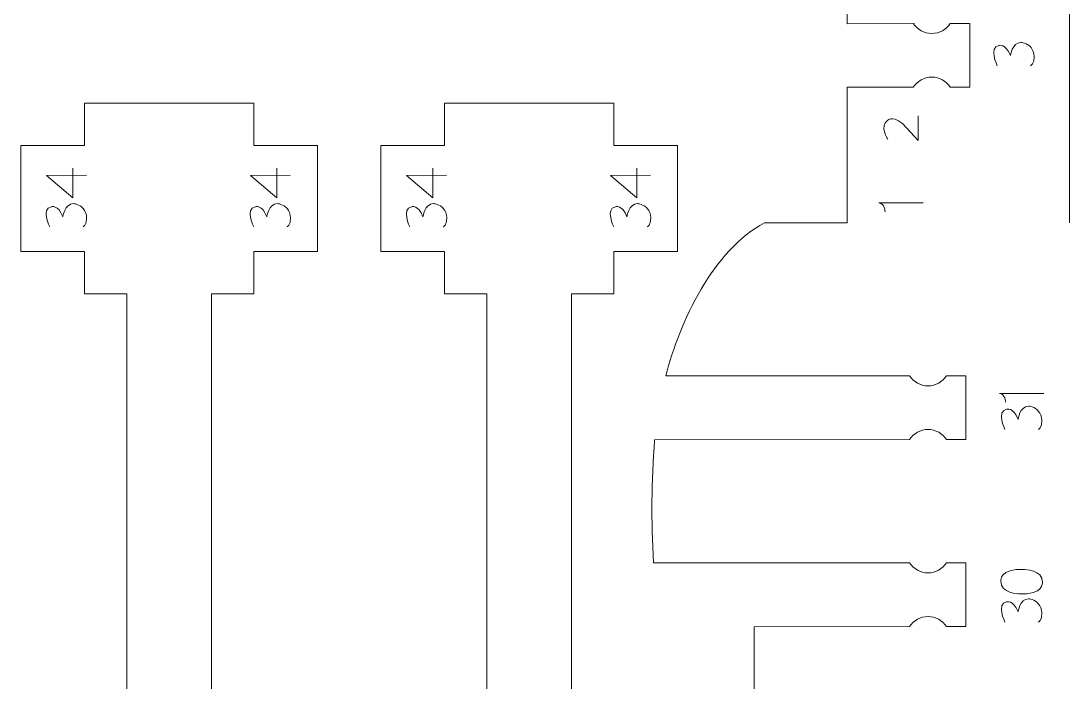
# Model space of a CAD drawing. Header units: centimetres. Extents: x -25 to 25, y -32.5 to 32.5.
# Drawn here: x -13.932 to -9.012, y -3.124 to -0.001 of the extents above; entities that cross this region are included whole.
import ezdxf

# ---------------------------------------------------------------- set-up
doc = ezdxf.new("R2010")
doc.units = ezdxf.units.CM
doc.header["$MEASUREMENT"] = 0
doc.layers.add('Capa 1', color=7, linetype='Continuous')

msp = doc.modelspace()

# ---------------------------------------------------------------- linework, layer by layer
at = {"layer": 'Capa 1', "color": 250, "lineweight": 9}
for points, knots in [([(-8.9816, -0.95503), (-8.9816, -0.95503), (-8.98157, 0.12585), (-8.98157, 0.12585), (-8.98157, 0.12585), (-8.98157, 0.12585), (-9.00809, 0.28517), (-9.16262, 0.28517), (-9.16262, 0.28517), (-9.16262, 0.28517), (-10.03175, 0.28533), (-10.03175, 0.28533), (-10.03175, 0.28533), (-10.03175, 0.28533), (-10.03175, -0.01488), (-10.03175, -0.01488), (-10.03175, -0.01488), (-10.03175, -0.01488), (-9.71323, -0.01349), (-9.71323, -0.01349)], [0, 0, 0, 0, 0.1666667, 0.1666667, 0.1666667, 0.1666667, 0.3333333, 0.3333333, 0.3333333, 0.3333333, 0.5, 0.5, 0.5, 0.5, 0.6666667, 0.6666667, 0.6666667, 0.6666667, 1, 1, 1, 1]), ([(-9.54443, -0.01349), (-9.56286, -0.04219), (-9.59506, -0.06121), (-9.63169, -0.06121), (-9.63169, -0.06121), (-9.66832, -0.06121), (-9.70052, -0.04219), (-9.71894, -0.01349)], [0, 0, 0, 0, 0.3333333, 0.3333333, 0.3333333, 0.3333333, 1, 1, 1, 1]), ([(-9.54443, -0.31483), (-9.54443, -0.31483), (-9.45283, -0.31494), (-9.45283, -0.31494), (-9.45283, -0.31494), (-9.45283, -0.31494), (-9.45283, -0.01349), (-9.45283, -0.01349), (-9.45283, -0.01349), (-9.45283, -0.01349), (-9.54445, -0.01349), (-9.54445, -0.01349)], [0, 0, 0, 0, 0.25, 0.25, 0.25, 0.25, 0.5, 0.5, 0.5, 0.5, 1, 1, 1, 1]), ([(-9.54443, -0.31483), (-9.56286, -0.28613), (-9.59506, -0.26711), (-9.63169, -0.26711), (-9.63169, -0.26711), (-9.66832, -0.26711), (-9.70052, -0.28613), (-9.71894, -0.31483)], [0, 0, 0, 0, 0.3333333, 0.3333333, 0.3333333, 0.3333333, 1, 1, 1, 1]), ([(-9.71894, -0.31483), (-9.71894, -0.31483), (-10.03175, -0.31494), (-10.03175, -0.31494), (-10.03175, -0.31494), (-10.03175, -0.31494), (-10.03175, -0.95503), (-10.03175, -0.95503)], [0, 0, 0, 0, 0.3333333, 0.3333333, 0.3333333, 0.3333333, 1, 1, 1, 1]), ([(-9.73673, -1.67717), (-9.73673, -1.67717), (-10.88783, -1.67717), (-10.88783, -1.67717), (-10.88783, -1.67717), (-10.82151, -1.42357), (-10.66397, -1.0828), (-10.42083, -0.95503), (-10.42083, -0.95503), (-10.42083, -0.95503), (-10.03175, -0.95503), (-10.03175, -0.95503)], [0, 0, 0, 0, 0.25, 0.25, 0.25, 0.25, 0.5, 0.5, 0.5, 0.5, 1, 1, 1, 1]), ([(-9.56222, -1.67717), (-9.58065, -1.70587), (-9.61284, -1.72489), (-9.64948, -1.72489), (-9.64948, -1.72489), (-9.68611, -1.72489), (-9.71831, -1.70587), (-9.73673, -1.67717)], [0, 0, 0, 0, 0.3333333, 0.3333333, 0.3333333, 0.3333333, 1, 1, 1, 1]), ([(-9.56221, -1.97851), (-9.56221, -1.97851), (-9.47061, -1.97862), (-9.47061, -1.97862), (-9.47061, -1.97862), (-9.47061, -1.97862), (-9.47061, -1.67717), (-9.47061, -1.67717), (-9.47061, -1.67717), (-9.47061, -1.67717), (-9.56223, -1.67717), (-9.56223, -1.67717)], [0, 0, 0, 0, 0.25, 0.25, 0.25, 0.25, 0.5, 0.5, 0.5, 0.5, 1, 1, 1, 1]), ([(-9.56222, -1.97851), (-9.58065, -1.94981), (-9.61284, -1.93079), (-9.64948, -1.93079), (-9.64948, -1.93079), (-9.68611, -1.93079), (-9.71831, -1.94981), (-9.73673, -1.97851)], [0, 0, 0, 0, 0.3333333, 0.3333333, 0.3333333, 0.3333333, 1, 1, 1, 1]), ([(-9.73673, -2.56016), (-9.73673, -2.56016), (-10.94539, -2.56016), (-10.94539, -2.56016), (-10.94539, -2.56016), (-10.95691, -2.35879), (-10.95533, -2.1801), (-10.94006, -1.98011), (-10.94006, -1.98011), (-10.94006, -1.98011), (-9.73673, -1.97851), (-9.73673, -1.97851)], [0, 0, 0, 0, 0.25, 0.25, 0.25, 0.25, 0.5, 0.5, 0.5, 0.5, 1, 1, 1, 1]), ([(-9.56222, -2.56016), (-9.58065, -2.58886), (-9.61284, -2.60788), (-9.64948, -2.60788), (-9.64948, -2.60788), (-9.68611, -2.60788), (-9.71831, -2.58886), (-9.73673, -2.56016)], [0, 0, 0, 0, 0.3333333, 0.3333333, 0.3333333, 0.3333333, 1, 1, 1, 1]), ([(-9.56221, -2.8615), (-9.56221, -2.8615), (-9.47061, -2.86161), (-9.47061, -2.86161), (-9.47061, -2.86161), (-9.47061, -2.86161), (-9.47061, -2.56016), (-9.47061, -2.56016), (-9.47061, -2.56016), (-9.47061, -2.56016), (-9.56223, -2.56016), (-9.56223, -2.56016)], [0, 0, 0, 0, 0.25, 0.25, 0.25, 0.25, 0.5, 0.5, 0.5, 0.5, 1, 1, 1, 1]), ([(-9.56222, -2.8615), (-9.58065, -2.8328), (-9.61284, -2.81378), (-9.64948, -2.81378), (-9.64948, -2.81378), (-9.68611, -2.81378), (-9.71831, -2.8328), (-9.73673, -2.8615)], [0, 0, 0, 0, 0.3333333, 0.3333333, 0.3333333, 0.3333333, 1, 1, 1, 1]), ([(-9.73673, -4.94256), (-9.73673, -4.94256), (-10.47005, -4.94256), (-10.47005, -4.94256), (-10.47005, -4.94256), (-10.47005, -4.94256), (-10.47005, -3.90283), (-10.47005, -3.90283), (-10.47005, -3.90283), (-10.47005, -3.90283), (-10.47005, -2.8631), (-10.47005, -2.8631), (-10.47005, -2.8631), (-10.47005, -2.8631), (-9.73673, -2.8615), (-9.73673, -2.8615)], [0, 0, 0, 0, 0.2, 0.2, 0.2, 0.2, 0.4, 0.4, 0.4, 0.4, 0.6, 0.6, 0.6, 0.6, 1, 1, 1, 1])]:
    msp.add_open_spline(points, degree=3, knots=knots, dxfattribs=at)
at = {"layer": 'Capa 1', "color": 22, "lineweight": 5}
for points, knots in [([(-9.1657, -0.21308), (-9.1657, -0.21308), (-9.14722, -0.20585), (-9.14842, -0.1698), (-9.14842, -0.1698), (-9.14904, -0.15109), (-9.15573, -0.13769), (-9.16338, -0.12797), (-9.16338, -0.12797), (-9.18208, -0.10427), (-9.21112, -0.10305), (-9.21112, -0.10305), (-9.21112, -0.10305), (-9.25283, -0.10427), (-9.26087, -0.16549), (-9.26087, -0.16549), (-9.26087, -0.16549), (-9.28316, -0.10553), (-9.31529, -0.1179), (-9.31529, -0.1179), (-9.31529, -0.1179), (-9.36472, -0.12654), (-9.32273, -0.21308), (-9.32273, -0.21308)], [0, 0, 0, 0, 0.1428571, 0.1428571, 0.1428571, 0.1428571, 0.2857143, 0.2857143, 0.2857143, 0.2857143, 0.4285714, 0.4285714, 0.4285714, 0.4285714, 0.5714286, 0.5714286, 0.5714286, 0.5714286, 0.7142857, 0.7142857, 0.7142857, 0.7142857, 1, 1, 1, 1]), ([(-9.83996, -0.55982), (-9.83996, -0.55982), (-9.88077, -0.49799), (-9.83996, -0.47083), (-9.83996, -0.47083), (-9.83996, -0.47083), (-9.80906, -0.43991), (-9.74972, -0.5079)], [0, 0, 0, 0, 0.3333333, 0.3333333, 0.3333333, 0.3333333, 1, 1, 1, 1]), ([(-9.74972, -0.5079), (-9.74972, -0.5079), (-9.69534, -0.56598), (-9.69534, -0.56598), (-9.69534, -0.56598), (-9.69534, -0.56598), (-9.69534, -0.45066), (-9.69534, -0.45066)], [0, 0, 0, 0, 0.3333333, 0.3333333, 0.3333333, 0.3333333, 1, 1, 1, 1]), ([(-13.68702, -0.69714), (-13.68702, -0.69714), (-13.68702, -0.8368), (-13.68702, -0.8368), (-13.68702, -0.8368), (-13.68702, -0.8368), (-13.81063, -0.73175), (-13.81063, -0.73175), (-13.81063, -0.73175), (-13.81063, -0.73175), (-13.62272, -0.73054), (-13.62272, -0.73054)], [0, 0, 0, 0, 0.25, 0.25, 0.25, 0.25, 0.5, 0.5, 0.5, 0.5, 1, 1, 1, 1]), ([(-12.7242, -0.69714), (-12.7242, -0.69714), (-12.7242, -0.8368), (-12.7242, -0.8368), (-12.7242, -0.8368), (-12.7242, -0.8368), (-12.84781, -0.73175), (-12.84781, -0.73175), (-12.84781, -0.73175), (-12.84781, -0.73175), (-12.6599, -0.73054), (-12.6599, -0.73054)], [0, 0, 0, 0, 0.25, 0.25, 0.25, 0.25, 0.5, 0.5, 0.5, 0.5, 1, 1, 1, 1]), ([(-11.98702, -0.69714), (-11.98702, -0.69714), (-11.98702, -0.8368), (-11.98702, -0.8368), (-11.98702, -0.8368), (-11.98702, -0.8368), (-12.11063, -0.73175), (-12.11063, -0.73175), (-12.11063, -0.73175), (-12.11063, -0.73175), (-11.92272, -0.73054), (-11.92272, -0.73054)], [0, 0, 0, 0, 0.25, 0.25, 0.25, 0.25, 0.5, 0.5, 0.5, 0.5, 1, 1, 1, 1]), ([(-11.0242, -0.69714), (-11.0242, -0.69714), (-11.0242, -0.8368), (-11.0242, -0.8368), (-11.0242, -0.8368), (-11.0242, -0.8368), (-11.14781, -0.73175), (-11.14781, -0.73175), (-11.14781, -0.73175), (-11.14781, -0.73175), (-10.9599, -0.73054), (-10.9599, -0.73054)], [0, 0, 0, 0, 0.25, 0.25, 0.25, 0.25, 0.5, 0.5, 0.5, 0.5, 1, 1, 1, 1]), ([(-13.63851, -0.97448), (-13.63851, -0.97448), (-13.62003, -0.96725), (-13.62123, -0.9312), (-13.62123, -0.9312), (-13.62185, -0.91249), (-13.62854, -0.89909), (-13.63619, -0.88937), (-13.63619, -0.88937), (-13.65489, -0.86567), (-13.68393, -0.86445), (-13.68393, -0.86445), (-13.68393, -0.86445), (-13.72564, -0.86567), (-13.73368, -0.92689), (-13.73368, -0.92689), (-13.73368, -0.92689), (-13.75597, -0.86693), (-13.7881, -0.8793), (-13.7881, -0.8793), (-13.7881, -0.8793), (-13.83753, -0.88794), (-13.79554, -0.97448), (-13.79554, -0.97448)], [0, 0, 0, 0, 0.1428571, 0.1428571, 0.1428571, 0.1428571, 0.2857143, 0.2857143, 0.2857143, 0.2857143, 0.4285714, 0.4285714, 0.4285714, 0.4285714, 0.5714286, 0.5714286, 0.5714286, 0.5714286, 0.7142857, 0.7142857, 0.7142857, 0.7142857, 1, 1, 1, 1]), ([(-12.67569, -0.97448), (-12.67569, -0.97448), (-12.65721, -0.96725), (-12.65841, -0.9312), (-12.65841, -0.9312), (-12.65903, -0.91249), (-12.66572, -0.89909), (-12.67337, -0.88937), (-12.67337, -0.88937), (-12.69207, -0.86567), (-12.72111, -0.86445), (-12.72111, -0.86445), (-12.72111, -0.86445), (-12.76282, -0.86567), (-12.77086, -0.92689), (-12.77086, -0.92689), (-12.77086, -0.92689), (-12.79315, -0.86693), (-12.82528, -0.8793), (-12.82528, -0.8793), (-12.82528, -0.8793), (-12.87471, -0.88794), (-12.83272, -0.97448), (-12.83272, -0.97448)], [0, 0, 0, 0, 0.1428571, 0.1428571, 0.1428571, 0.1428571, 0.2857143, 0.2857143, 0.2857143, 0.2857143, 0.4285714, 0.4285714, 0.4285714, 0.4285714, 0.5714286, 0.5714286, 0.5714286, 0.5714286, 0.7142857, 0.7142857, 0.7142857, 0.7142857, 1, 1, 1, 1]), ([(-11.93851, -0.97448), (-11.93851, -0.97448), (-11.92003, -0.96725), (-11.92123, -0.9312), (-11.92123, -0.9312), (-11.92185, -0.91249), (-11.92854, -0.89909), (-11.93619, -0.88937), (-11.93619, -0.88937), (-11.95489, -0.86567), (-11.98393, -0.86445), (-11.98393, -0.86445), (-11.98393, -0.86445), (-12.02564, -0.86567), (-12.03368, -0.92689), (-12.03368, -0.92689), (-12.03368, -0.92689), (-12.05597, -0.86693), (-12.0881, -0.8793), (-12.0881, -0.8793), (-12.0881, -0.8793), (-12.13753, -0.88794), (-12.09554, -0.97448), (-12.09554, -0.97448)], [0, 0, 0, 0, 0.1428571, 0.1428571, 0.1428571, 0.1428571, 0.2857143, 0.2857143, 0.2857143, 0.2857143, 0.4285714, 0.4285714, 0.4285714, 0.4285714, 0.5714286, 0.5714286, 0.5714286, 0.5714286, 0.7142857, 0.7142857, 0.7142857, 0.7142857, 1, 1, 1, 1]), ([(-10.97569, -0.97448), (-10.97569, -0.97448), (-10.95721, -0.96725), (-10.95841, -0.9312), (-10.95841, -0.9312), (-10.95903, -0.91249), (-10.96572, -0.89909), (-10.97337, -0.88937), (-10.97337, -0.88937), (-10.99207, -0.86567), (-11.02111, -0.86445), (-11.02111, -0.86445), (-11.02111, -0.86445), (-11.06282, -0.86567), (-11.07086, -0.92689), (-11.07086, -0.92689), (-11.07086, -0.92689), (-11.09315, -0.86693), (-11.12528, -0.8793), (-11.12528, -0.8793), (-11.12528, -0.8793), (-11.17471, -0.88794), (-11.13272, -0.97448), (-11.13272, -0.97448)], [0, 0, 0, 0, 0.1428571, 0.1428571, 0.1428571, 0.1428571, 0.2857143, 0.2857143, 0.2857143, 0.2857143, 0.4285714, 0.4285714, 0.4285714, 0.4285714, 0.5714286, 0.5714286, 0.5714286, 0.5714286, 0.7142857, 0.7142857, 0.7142857, 0.7142857, 1, 1, 1, 1]), ([(-9.12954, -1.93075), (-9.12954, -1.93075), (-9.11106, -1.92352), (-9.11226, -1.88747), (-9.11226, -1.88747), (-9.11288, -1.86876), (-9.11957, -1.85536), (-9.12722, -1.84564), (-9.12722, -1.84564), (-9.14592, -1.82194), (-9.17496, -1.82072), (-9.17496, -1.82072), (-9.17496, -1.82072), (-9.21667, -1.82194), (-9.22471, -1.88316), (-9.22471, -1.88316), (-9.22471, -1.88316), (-9.247, -1.8232), (-9.27913, -1.83557), (-9.27913, -1.83557), (-9.27913, -1.83557), (-9.32856, -1.84421), (-9.28657, -1.93075), (-9.28657, -1.93075)], [0, 0, 0, 0, 0.1428571, 0.1428571, 0.1428571, 0.1428571, 0.2857143, 0.2857143, 0.2857143, 0.2857143, 0.4285714, 0.4285714, 0.4285714, 0.4285714, 0.5714286, 0.5714286, 0.5714286, 0.5714286, 0.7142857, 0.7142857, 0.7142857, 0.7142857, 1, 1, 1, 1]), ([(-9.30561, -2.64573), (-9.30561, -2.64573), (-9.31326, -2.58606), (-9.19642, -2.59205), (-9.19642, -2.59205), (-9.19642, -2.59205), (-9.10737, -2.59209), (-9.10961, -2.65305)], [0, 0, 0, 0, 0.3333333, 0.3333333, 0.3333333, 0.3333333, 1, 1, 1, 1]), ([(-9.10983, -2.65305), (-9.10983, -2.65305), (-9.10214, -2.71267), (-9.21904, -2.70666), (-9.21904, -2.70666), (-9.21904, -2.70666), (-9.3081, -2.70666), (-9.3058, -2.64573)], [0, 0, 0, 0, 0.3333333, 0.3333333, 0.3333333, 0.3333333, 1, 1, 1, 1]), ([(-9.12954, -2.84014), (-9.12954, -2.84014), (-9.11106, -2.83291), (-9.11226, -2.79686), (-9.11226, -2.79686), (-9.11288, -2.77815), (-9.11957, -2.76475), (-9.12722, -2.75503), (-9.12722, -2.75503), (-9.14592, -2.73133), (-9.17496, -2.73011), (-9.17496, -2.73011), (-9.17496, -2.73011), (-9.21667, -2.73133), (-9.22471, -2.79255), (-9.22471, -2.79255), (-9.22471, -2.79255), (-9.247, -2.73259), (-9.27913, -2.74496), (-9.27913, -2.74496), (-9.27913, -2.74496), (-9.32856, -2.7536), (-9.28657, -2.84014), (-9.28657, -2.84014)], [0, 0, 0, 0, 0.1428571, 0.1428571, 0.1428571, 0.1428571, 0.2857143, 0.2857143, 0.2857143, 0.2857143, 0.4285714, 0.4285714, 0.4285714, 0.4285714, 0.5714286, 0.5714286, 0.5714286, 0.5714286, 0.7142857, 0.7142857, 0.7142857, 0.7142857, 1, 1, 1, 1])]:
    msp.add_open_spline(points, degree=3, knots=knots, dxfattribs=at)
at = {"layer": 'Capa 1', "color": 250, "lineweight": 20}
for points in [[(-12.83192, -6.6899), (-12.83192, -6.6899), (-12.53192, -6.6899), (-12.53192, -6.6899), (-12.53192, -6.6899), (-12.53192, -6.6899), (-12.53192, -7.1899), (-12.53192, -7.1899), (-12.53192, -7.1899), (-12.53192, -7.1899), (-12.83192, -7.1899), (-12.83192, -7.1899), (-12.83192, -7.1899), (-12.83192, -7.1899), (-12.83192, -7.3899), (-12.83192, -7.3899), (-12.83192, -7.3899), (-13.2525, -7.3899), (-13.21136, -7.3899), (-13.63192, -7.3899), (-13.63192, -7.3899), (-13.63192, -7.3899), (-13.63192, -7.1899), (-13.63192, -7.1899), (-13.63192, -7.1899), (-13.63192, -7.1899), (-13.93192, -7.1899), (-13.93192, -7.1899), (-13.93192, -7.1899), (-13.93192, -7.1899), (-13.93192, -6.6899), (-13.93192, -6.6899), (-13.93192, -6.6899), (-13.93192, -6.6899), (-13.63192, -6.6899), (-13.63192, -6.6899), (-13.63192, -6.6899), (-13.63192, -6.6899), (-13.63192, -6.4899), (-13.63192, -6.4899), (-13.63192, -6.4899), (-13.63192, -6.4899), (-13.43192, -6.4899), (-13.43192, -6.4899), (-13.43192, -6.4899), (-13.43192, -6.4899), (-13.43192, -4.3399), (-13.43192, -4.3399), (-13.43192, -4.3399), (-13.43192, -4.3399), (-13.63192, -4.3399), (-13.63192, -4.3399), (-13.63192, -4.3399), (-13.63192, -4.3399), (-13.63192, -4.1399), (-13.63192, -4.1399), (-13.63192, -4.1399), (-13.63192, -4.1399), (-13.93192, -4.1399), (-13.93192, -4.1399), (-13.93192, -4.1399), (-13.93192, -4.1399), (-13.93192, -3.6399), (-13.93192, -3.6399), (-13.93192, -3.6399), (-13.93192, -3.6399), (-13.63192, -3.6399), (-13.63192, -3.6399), (-13.63192, -3.6399), (-13.63192, -3.6399), (-13.63192, -3.4399), (-13.63192, -3.4399), (-13.63192, -3.4399), (-13.63192, -3.4399), (-13.43192, -3.4399), (-13.43192, -3.4399), (-13.43192, -3.4399), (-13.43192, -3.4399), (-13.43192, -1.2899), (-13.43192, -1.2899), (-13.43192, -1.2899), (-13.43192, -1.2899), (-13.63192, -1.2899), (-13.63192, -1.2899), (-13.63192, -1.2899), (-13.63192, -1.2899), (-13.63192, -1.0899), (-13.63192, -1.0899), (-13.63192, -1.0899), (-13.63192, -1.0899), (-13.93192, -1.0899), (-13.93192, -1.0899), (-13.93192, -1.0899), (-13.93192, -1.0899), (-13.93192, -0.5899), (-13.93192, -0.5899), (-13.93192, -0.5899), (-13.93192, -0.5899), (-13.63192, -0.5899), (-13.63192, -0.5899), (-13.63192, -0.5899), (-13.63192, -0.5899), (-13.63192, -0.3899), (-13.63192, -0.3899), (-13.63192, -0.3899), (-13.21136, -0.3899), (-13.2525, -0.3899), (-12.83192, -0.3899), (-12.83192, -0.3899), (-12.83192, -0.3899), (-12.83192, -0.5899), (-12.83192, -0.5899), (-12.83192, -0.5899), (-12.83192, -0.5899), (-12.53192, -0.5899), (-12.53192, -0.5899), (-12.53192, -0.5899), (-12.53192, -0.5899), (-12.53192, -1.0899), (-12.53192, -1.0899), (-12.53192, -1.0899), (-12.53192, -1.0899), (-12.83192, -1.0899), (-12.83192, -1.0899), (-12.83192, -1.0899), (-12.83192, -1.0899), (-12.83192, -1.2899), (-12.83192, -1.2899), (-12.83192, -1.2899), (-12.83192, -1.2899), (-13.03192, -1.2899), (-13.03192, -1.2899), (-13.03192, -1.2899), (-13.03192, -1.2899), (-13.03192, -3.4399), (-13.03192, -3.4399), (-13.03192, -3.4399), (-13.03192, -3.4399), (-12.83192, -3.4399), (-12.83192, -3.4399), (-12.83192, -3.4399), (-12.83192, -3.4399), (-12.83192, -3.6399), (-12.83192, -3.6399), (-12.83192, -3.6399), (-12.83192, -3.6399), (-12.53192, -3.6399), (-12.53192, -3.6399), (-12.53192, -3.6399), (-12.53192, -3.6399), (-12.53192, -4.1399), (-12.53192, -4.1399), (-12.53192, -4.1399), (-12.53192, -4.1399), (-12.83192, -4.1399), (-12.83192, -4.1399), (-12.83192, -4.1399), (-12.83192, -4.1399), (-12.83192, -4.3399), (-12.83192, -4.3399), (-12.83192, -4.3399), (-12.83192, -4.3399), (-13.03192, -4.3399), (-13.03192, -4.3399), (-13.03192, -4.3399), (-13.03192, -4.3399), (-13.03192, -6.4899), (-13.03192, -6.4899), (-13.03192, -6.4899), (-13.03192, -6.4899), (-12.83192, -6.4899), (-12.83192, -6.4899), (-12.83192, -6.4899), (-12.83192, -6.4899), (-12.83192, -6.6899), (-12.83192, -6.6899)], [(-11.13192, -6.6899), (-11.13192, -6.6899), (-10.83192, -6.6899), (-10.83192, -6.6899), (-10.83192, -6.6899), (-10.83192, -6.6899), (-10.83192, -7.1899), (-10.83192, -7.1899), (-10.83192, -7.1899), (-10.83192, -7.1899), (-11.13192, -7.1899), (-11.13192, -7.1899), (-11.13192, -7.1899), (-11.13192, -7.1899), (-11.13192, -7.3899), (-11.13192, -7.3899), (-11.13192, -7.3899), (-11.5525, -7.3899), (-11.51136, -7.3899), (-11.93192, -7.3899), (-11.93192, -7.3899), (-11.93192, -7.3899), (-11.93192, -7.1899), (-11.93192, -7.1899), (-11.93192, -7.1899), (-11.93192, -7.1899), (-12.23192, -7.1899), (-12.23192, -7.1899), (-12.23192, -7.1899), (-12.23192, -7.1899), (-12.23192, -6.6899), (-12.23192, -6.6899), (-12.23192, -6.6899), (-12.23192, -6.6899), (-11.93192, -6.6899), (-11.93192, -6.6899), (-11.93192, -6.6899), (-11.93192, -6.6899), (-11.93192, -6.4899), (-11.93192, -6.4899), (-11.93192, -6.4899), (-11.93192, -6.4899), (-11.73192, -6.4899), (-11.73192, -6.4899), (-11.73192, -6.4899), (-11.73192, -6.4899), (-11.73192, -4.3399), (-11.73192, -4.3399), (-11.73192, -4.3399), (-11.73192, -4.3399), (-11.93192, -4.3399), (-11.93192, -4.3399), (-11.93192, -4.3399), (-11.93192, -4.3399), (-11.93192, -4.1399), (-11.93192, -4.1399), (-11.93192, -4.1399), (-11.93192, -4.1399), (-12.23192, -4.1399), (-12.23192, -4.1399), (-12.23192, -4.1399), (-12.23192, -4.1399), (-12.23192, -3.6399), (-12.23192, -3.6399), (-12.23192, -3.6399), (-12.23192, -3.6399), (-11.93192, -3.6399), (-11.93192, -3.6399), (-11.93192, -3.6399), (-11.93192, -3.6399), (-11.93192, -3.4399), (-11.93192, -3.4399), (-11.93192, -3.4399), (-11.93192, -3.4399), (-11.73192, -3.4399), (-11.73192, -3.4399), (-11.73192, -3.4399), (-11.73192, -3.4399), (-11.73192, -1.2899), (-11.73192, -1.2899), (-11.73192, -1.2899), (-11.73192, -1.2899), (-11.93192, -1.2899), (-11.93192, -1.2899), (-11.93192, -1.2899), (-11.93192, -1.2899), (-11.93192, -1.0899), (-11.93192, -1.0899), (-11.93192, -1.0899), (-11.93192, -1.0899), (-12.23192, -1.0899), (-12.23192, -1.0899), (-12.23192, -1.0899), (-12.23192, -1.0899), (-12.23192, -0.5899), (-12.23192, -0.5899), (-12.23192, -0.5899), (-12.23192, -0.5899), (-11.93192, -0.5899), (-11.93192, -0.5899), (-11.93192, -0.5899), (-11.93192, -0.5899), (-11.93192, -0.3899), (-11.93192, -0.3899), (-11.93192, -0.3899), (-11.51136, -0.3899), (-11.5525, -0.3899), (-11.13192, -0.3899), (-11.13192, -0.3899), (-11.13192, -0.3899), (-11.13192, -0.5899), (-11.13192, -0.5899), (-11.13192, -0.5899), (-11.13192, -0.5899), (-10.83192, -0.5899), (-10.83192, -0.5899), (-10.83192, -0.5899), (-10.83192, -0.5899), (-10.83192, -1.0899), (-10.83192, -1.0899), (-10.83192, -1.0899), (-10.83192, -1.0899), (-11.13192, -1.0899), (-11.13192, -1.0899), (-11.13192, -1.0899), (-11.13192, -1.0899), (-11.13192, -1.2899), (-11.13192, -1.2899), (-11.13192, -1.2899), (-11.13192, -1.2899), (-11.33192, -1.2899), (-11.33192, -1.2899), (-11.33192, -1.2899), (-11.33192, -1.2899), (-11.33192, -3.4399), (-11.33192, -3.4399), (-11.33192, -3.4399), (-11.33192, -3.4399), (-11.13192, -3.4399), (-11.13192, -3.4399), (-11.13192, -3.4399), (-11.13192, -3.4399), (-11.13192, -3.6399), (-11.13192, -3.6399), (-11.13192, -3.6399), (-11.13192, -3.6399), (-10.83192, -3.6399), (-10.83192, -3.6399), (-10.83192, -3.6399), (-10.83192, -3.6399), (-10.83192, -4.1399), (-10.83192, -4.1399), (-10.83192, -4.1399), (-10.83192, -4.1399), (-11.13192, -4.1399), (-11.13192, -4.1399), (-11.13192, -4.1399), (-11.13192, -4.1399), (-11.13192, -4.3399), (-11.13192, -4.3399), (-11.13192, -4.3399), (-11.13192, -4.3399), (-11.33192, -4.3399), (-11.33192, -4.3399), (-11.33192, -4.3399), (-11.33192, -4.3399), (-11.33192, -6.4899), (-11.33192, -6.4899), (-11.33192, -6.4899), (-11.33192, -6.4899), (-11.13192, -6.4899), (-11.13192, -6.4899), (-11.13192, -6.4899), (-11.13192, -6.4899), (-11.13192, -6.6899), (-11.13192, -6.6899)]]:
    msp.add_open_spline(points, degree=3, knots=[0, 0, 0, 0, 0.0222222, 0.0222222, 0.0222222, 0.0222222, 0.0444444, 0.0444444, 0.0444444, 0.0444444, 0.0666667, 0.0666667, 0.0666667, 0.0666667, 0.0888889, 0.0888889, 0.0888889, 0.0888889, 0.1111111, 0.1111111, 0.1111111, 0.1111111, 0.1333333, 0.1333333, 0.1333333, 0.1333333, 0.1555556, 0.1555556, 0.1555556, 0.1555556, 0.1777778, 0.1777778, 0.1777778, 0.1777778, 0.2, 0.2, 0.2, 0.2, 0.2222222, 0.2222222, 0.2222222, 0.2222222, 0.2444444, 0.2444444, 0.2444444, 0.2444444, 0.2666667, 0.2666667, 0.2666667, 0.2666667, 0.2888889, 0.2888889, 0.2888889, 0.2888889, 0.3111111, 0.3111111, 0.3111111, 0.3111111, 0.3333333, 0.3333333, 0.3333333, 0.3333333, 0.3555556, 0.3555556, 0.3555556, 0.3555556, 0.3777778, 0.3777778, 0.3777778, 0.3777778, 0.4, 0.4, 0.4, 0.4, 0.4222222, 0.4222222, 0.4222222, 0.4222222, 0.4444444, 0.4444444, 0.4444444, 0.4444444, 0.4666667, 0.4666667, 0.4666667, 0.4666667, 0.4888889, 0.4888889, 0.4888889, 0.4888889, 0.5111111, 0.5111111, 0.5111111, 0.5111111, 0.5333333, 0.5333333, 0.5333333, 0.5333333, 0.5555556, 0.5555556, 0.5555556, 0.5555556, 0.5777778, 0.5777778, 0.5777778, 0.5777778, 0.6, 0.6, 0.6, 0.6, 0.6222222, 0.6222222, 0.6222222, 0.6222222, 0.6444444, 0.6444444, 0.6444444, 0.6444444, 0.6666667, 0.6666667, 0.6666667, 0.6666667, 0.6888889, 0.6888889, 0.6888889, 0.6888889, 0.7111111, 0.7111111, 0.7111111, 0.7111111, 0.7333333, 0.7333333, 0.7333333, 0.7333333, 0.7555556, 0.7555556, 0.7555556, 0.7555556, 0.7777778, 0.7777778, 0.7777778, 0.7777778, 0.8, 0.8, 0.8, 0.8, 0.8222222, 0.8222222, 0.8222222, 0.8222222, 0.8444444, 0.8444444, 0.8444444, 0.8444444, 0.8666667, 0.8666667, 0.8666667, 0.8666667, 0.8888889, 0.8888889, 0.8888889, 0.8888889, 0.9111111, 0.9111111, 0.9111111, 0.9111111, 0.9333333, 0.9333333, 0.9333333, 0.9333333, 0.9555556, 0.9555556, 0.9555556, 0.9555556, 1, 1, 1, 1], dxfattribs=at)
at = {"layer": 'Capa 1', "color": 22, "lineweight": 5}
for points in [[(-9.85206, -0.90344), (-9.85206, -0.90344), (-9.85371, -0.86303), (-9.88148, -0.86139)], [(-9.88148, -0.86139), (-9.88148, -0.86139), (-9.67197, -0.86139), (-9.67197, -0.86139)], [(-9.28304, -1.8025), (-9.28304, -1.8025), (-9.28469, -1.76209), (-9.31246, -1.76045)], [(-9.31246, -1.76045), (-9.31246, -1.76045), (-9.10295, -1.76045), (-9.10295, -1.76045)]]:
    msp.add_open_spline(points, degree=3, dxfattribs=at)

doc.saveas('drawing.dxf')
